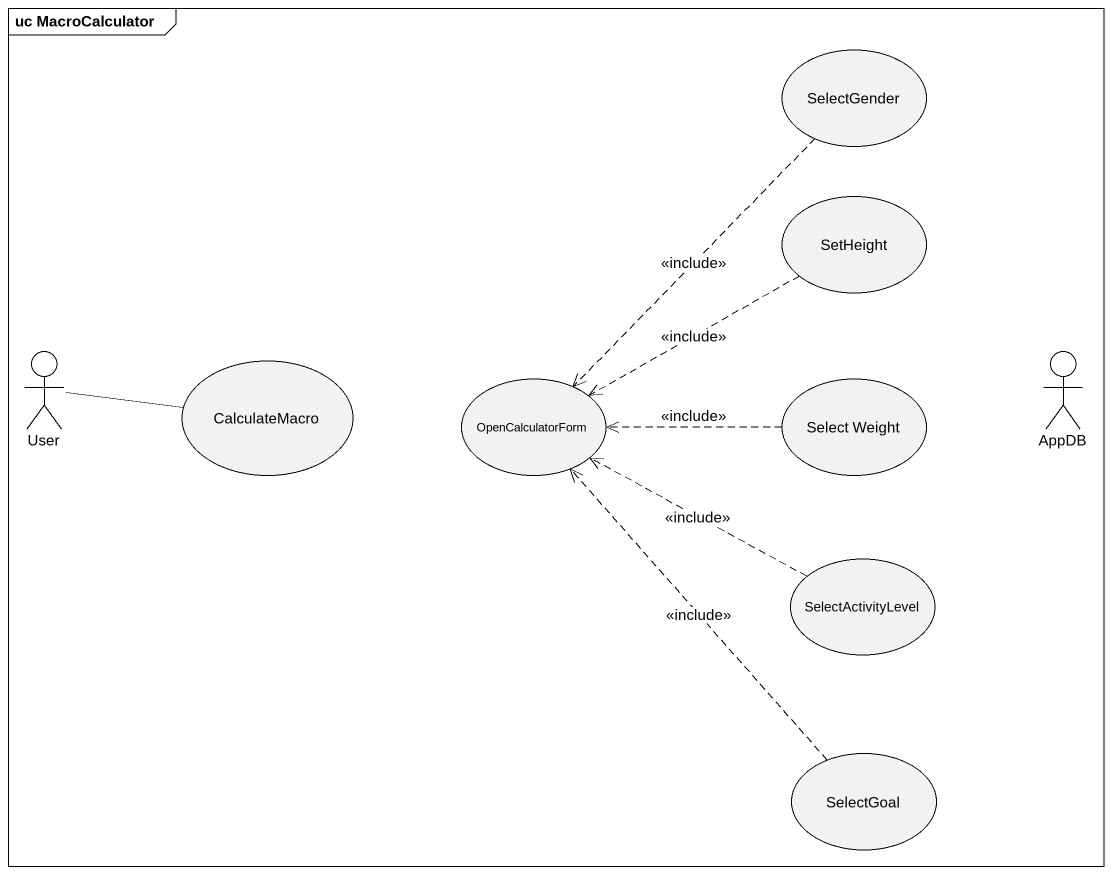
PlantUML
@startuml
mainframe uc MacroCalculator
usecase SelectGender
usecase SetHeight
actor User
usecase CalculateMacro
usecase OpenCalculatorForm
usecase "Select Weight" as Select_Weight
actor AppDB
usecase SelectActivityLevel
usecase SelectGoal
SelectGender ..> OpenCalculatorForm : <<include>>
SetHeight .left.> OpenCalculatorForm : <<include>>
User -right- CalculateMacro
Select_Weight .left.> OpenCalculatorForm : <<include>>
SelectActivityLevel .left.> OpenCalculatorForm : <<include>>
SelectGoal .up.> OpenCalculatorForm : <<include>>
@enduml
